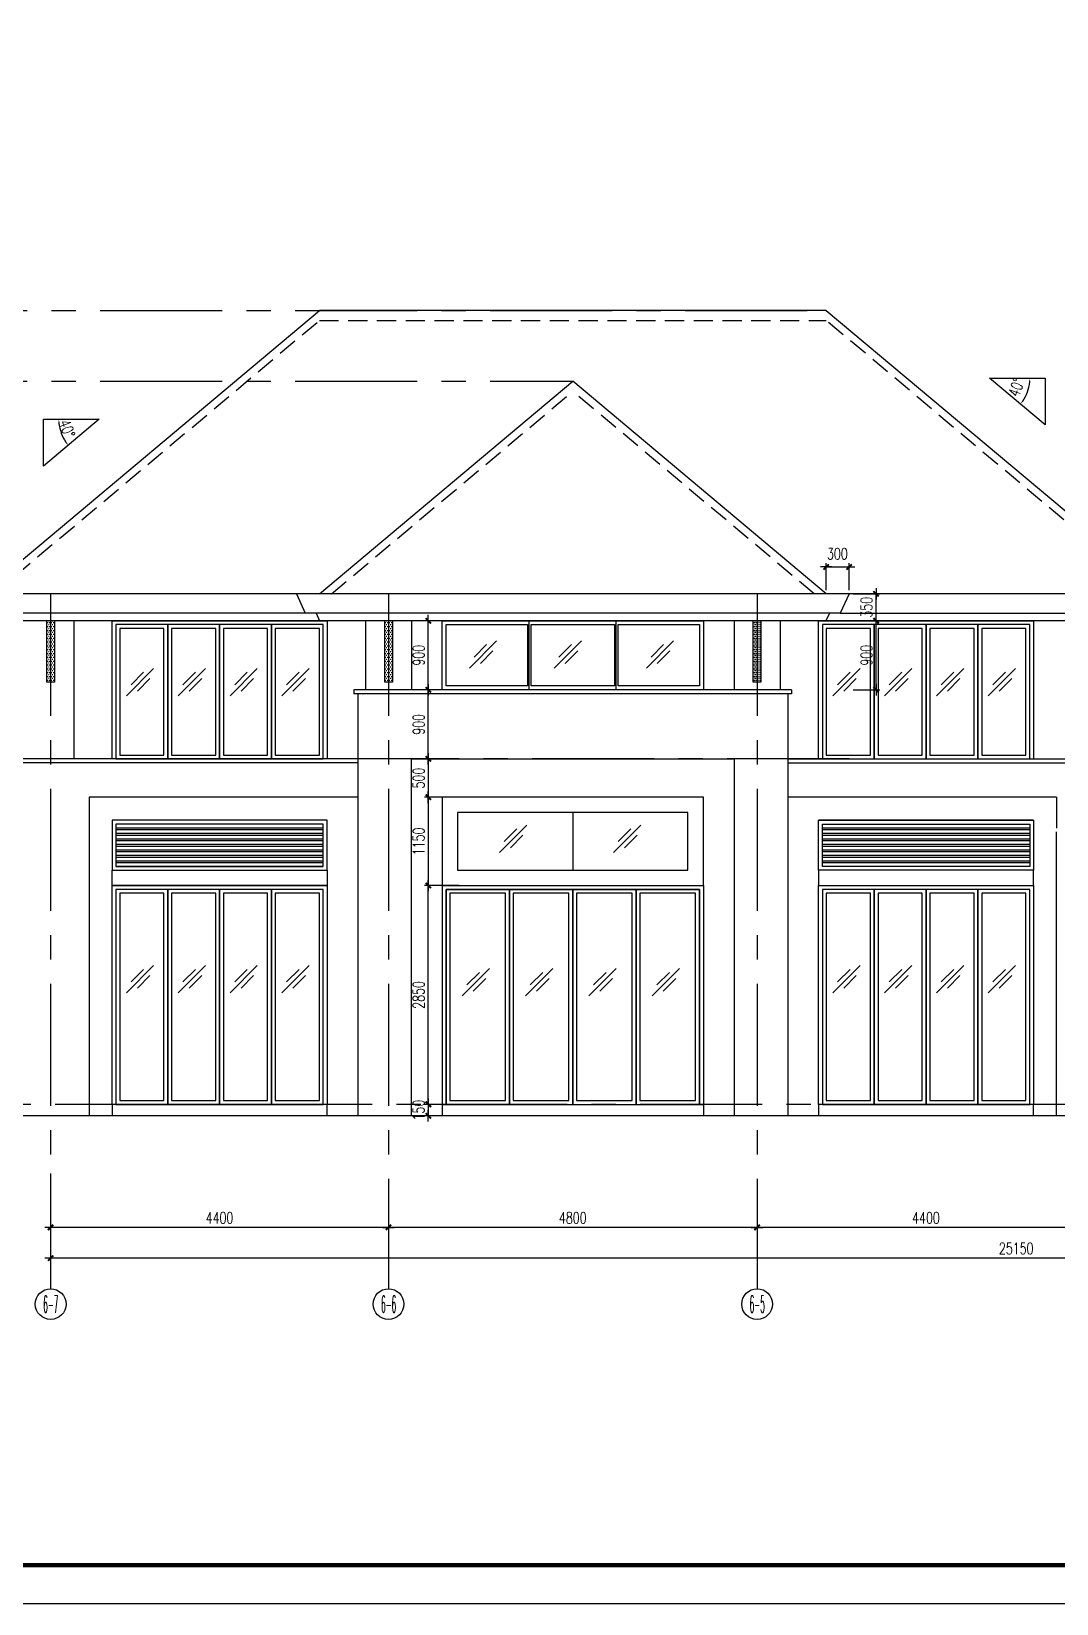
# Model space of a CAD drawing. Extents: x -395226 to -176901, y -140672 to 68263.
# Drawn here: x -328470 to -315120, y -74629 to -54150 of the extents above; entities that cross this region are included whole.
import ezdxf
from ezdxf.enums import TextEntityAlignment as Align

# ---------------------------------------------------------------- set-up
doc = ezdxf.new("R2010")
doc.units = 0
doc.header["$LTSCALE"] = 1000
doc.header["$MEASUREMENT"] = 0
for name, pattern in [('ACAD_ISO08W100', [36, 24, -3, 6, -3]), ('CENTER', [50.8, 31.75, -6.35, 6.35, -6.35]), ('HIDDEN', [0.375, 0.25, -0.125])]:
    doc.linetypes.add(name, pattern=pattern)
doc.layers.get('0').update_dxf_attribs({"linetype": 'CONTINUOUS'})
doc.layers.get('Defpoints').update_dxf_attribs({"linetype": 'CONTINUOUS'})
for name, color, linetype in [('A-AXIS', 3, 'CONTINUOUS'), ('A-AXIS-TEXT', 7, 'CONTINUOUS'), ('A-COLUMN', 1, 'CONTINUOUS'), ('A-DIM', 201, 'CONTINUOUS'), ('A-DOTE', 8, 'ACAD_ISO08W100'), ('A-FACADE', 5, 'CONTINUOUS'), ('A-FACADE-hatch', 252, 'CONTINUOUS'), ('A-FIN-GRAN', 34, 'CONTINUOUS'), ('A-LINE', 8, 'CONTINUOUS'), ('A-PUB-DIM', 3, 'CONTINUOUS'), ('A-ROOF', 7, 'CONTINUOUS'), ('A-SITE', 7, 'CONTINUOUS'), ('A-TEXT-CN', 31, 'CONTINUOUS'), ('A-WALL', 2, 'CONTINUOUS'), ('A-WINDOW', 4, 'CONTINUOUS'), ('A_Door', 1, 'CONTINUOUS'), ('A_Wall', 3, 'CONTINUOUS'), ('FIN 01', 8, 'CONTINUOUS'), ('GLZ 01', 8, 'CONTINUOUS'), ('PUB_DIM', 3, 'CONTINUOUS'), ('ROOF 00', 8, 'CONTINUOUS'), ('ROOF 01', 1, 'CONTINUOUS'), ('Sect 18', 1, 'CONTINUOUS'), ('图框', 7, 'CONTINUOUS')]:
    doc.layers.add(name, color=color, linetype=linetype)
doc.styles.add('COMPLEX', font='COMPLEX')
doc.styles.add('DIM_FONT', font='SIMPLEX', dxfattribs={"width": 0.7, "bigfont": 'GBCBIG'})
doc.dimstyles.new('DIM100', dxfattribs={"dimscale": 100, "dimtxt": 3, "dimasz": 0.01, "dimexe": 1, "dimexo": 1, "dimgap": 1, "dimtad": 1, "dimdec": 0, "dimzin": 0, "dimdsep": 46, "dimtxsty": 'DIM_FONT', "dimblk1": '_DIMX', "dimblk2": '_DIMX', "dimsah": 1, "dimcen": 0.01, "dimclrd": 256, "dimclre": 256, "dimclrt": 7, "dimadec": 0, "dimazin": 0, "dimtfac": 1, "dimtdec": 0, "dimtix": 1, "dimtmove": 2, "dimatfit": 3, "dimldrblk": '_DIMX', "dimfxl": 0, "dimtolj": 1, "dimtzin": 5, "dimarcsym": 0})

# ---------------------------------------------------------------- blocks, each defined once
blk = doc.blocks.new('glass hatch')
at = {"color": 9}
for p, q in [((0, 0), (355, 355)), ((61, 143), (225, 306)), ((143, 61), (306, 225))]:
    blk.add_line(p, q, dxfattribs=at)
blk = doc.blocks.new('A$C6DE2222E')
at = {"layer": 'FIN 01', "color": 0}
for p, q in [((-2800, 50), (-2800, 1850)), ((-2800, 1850), (0, 1850)), ((0, 1850), (0, 50))]:
    blk.add_line(p, q, dxfattribs=at)
for points in [[(-2750, 50), (-2075, 50), (-2075, 1800), (-2750, 1800)], [(-2700, 100), (-2125, 100), (-2125, 1750), (-2700, 1750)], [(-2075, 50), (-1400, 50), (-1400, 1800), (-2075, 1800)], [(-2025, 100), (-1450, 100), (-1450, 1750), (-2025, 1750)], [(-1400, 50), (-725, 50), (-725, 1800), (-1400, 1800)], [(-1350, 100), (-775, 100), (-775, 1750), (-1350, 1750)], [(-725, 50), (-50, 50), (-50, 1800), (-725, 1800)], [(-675, 100), (-100, 100), (-100, 1750), (-675, 1750)]]:
    blk.add_lwpolyline(points, close=True, dxfattribs=at)
at = {"layer": 'A_Wall', "color": 9}
for p in [(-2614, 872), (-1939, 872), (-1264, 872), (-589, 872)]:
    blk.add_blockref('glass hatch', p, dxfattribs=at)
blk = doc.blocks.new('A$C57D91217')
at = {"color": 0}
for p, q in [((0, 0), (0, 2850)), ((0, 2850), (2800, 2850)), ((2800, 2850), (2800, 0))]:
    blk.add_line(p, q, dxfattribs=at)
for points in [[(50, 0), (725, 0), (725, 2800), (50, 2800)], [(100, 50), (675, 50), (675, 2750), (100, 2750)], [(725, 0), (1400, 0), (1400, 2800), (725, 2800)], [(775, 50), (1350, 50), (1350, 2750), (775, 2750)], [(1400, 0), (2075, 0), (2075, 2800), (1400, 2800)], [(1450, 50), (2025, 50), (2025, 2750), (1450, 2750)], [(2075, 0), (2750, 0), (2750, 2800), (2075, 2800)], [(2125, 50), (2700, 50), (2700, 2750), (2125, 2750)]]:
    blk.add_lwpolyline(points, close=True, dxfattribs=at)
at = {"color": 9}
for p in [(186, 1453), (861, 1453), (1536, 1453), (2211, 1453)]:
    blk.add_blockref('glass hatch', p, dxfattribs=at)
blk = doc.blocks.new('_DIMX')
blk.add_line((-150, 0), (150, 0))
at = {"const_width": 50}
blk.add_lwpolyline([(-70, -70), (70, 70)], dxfattribs=at)
blk = doc.blocks.new('*D571')
at = {"layer": 'A-DIM', "lineweight": -2}
for p, q in [((-317770, -61826), (-317420, -61826)), ((-317470, -62726), (-317470, -61827)), ((-317770, -62726), (-317420, -62726))]:
    blk.add_line(p, q, dxfattribs=at)
at = {"layer": 'Defpoints', "color": 0}
for p in [(-317820, -61826), (-317470, -61826), (-317820, -62726)]:
    blk.add_point(p, dxfattribs=at)
at = {"layer": 'A-DIM', "lineweight": -2, "xscale": 0.5, "yscale": 0.5, "zscale": 0.5}
for p, rotation in [((-317470, -61826), 90), ((-317470, -62726), 270)]:
    blk.add_blockref('_DIMX', p, dxfattribs=dict(at, rotation=rotation))
at = {"layer": 'A-DIM', "insert": (-317595, -62276), "char_height": 150, "attachment_point": 5, "rotation": 90, "style": 'DIM_FONT'}
blk.add_mtext('\\A1;900', dxfattribs=at)
blk = doc.blocks.new('*D572')
at = {"layer": 'A-DIM', "lineweight": -2}
for p, q in [((-318120, -61426), (-318120, -61076)), ((-318119, -61126), (-317820, -61126)), ((-317820, -61426), (-317820, -61076))]:
    blk.add_line(p, q, dxfattribs=at)
at = {"layer": 'Defpoints', "color": 0}
for p in [(-317820, -61126), (-318120, -61476), (-317820, -61476)]:
    blk.add_point(p, dxfattribs=at)
at = {"layer": 'A-DIM', "lineweight": -2, "xscale": 0.5, "yscale": 0.5, "zscale": 0.5, "rotation": 180}
blk.add_blockref('_DIMX', (-318120, -61126), dxfattribs=at)
at = {"layer": 'A-DIM', "lineweight": -2, "xscale": 0.5, "yscale": 0.5, "zscale": 0.5}
blk.add_blockref('_DIMX', (-317820, -61126), dxfattribs=at)
at = {"layer": 'A-DIM', "insert": (-317974, -60954), "char_height": 150, "attachment_point": 5, "style": 'DIM_FONT'}
blk.add_mtext('\\A1;300', dxfattribs=at)
blk = doc.blocks.new('*D573')
at = {"layer": 'A-DIM', "lineweight": -2}
for p, q in [((-317770, -61476), (-317420, -61476)), ((-317470, -61476), (-317470, -61475)), ((-317470, -61826), (-317470, -61476)), ((-317770, -61826), (-317420, -61826)), ((-317470, -61827), (-317470, -61827))]:
    blk.add_line(p, q, dxfattribs=at)
at = {"layer": 'Defpoints', "color": 0}
for p in [(-317820, -61476), (-317470, -61476), (-317820, -61826)]:
    blk.add_point(p, dxfattribs=at)
at = {"layer": 'A-DIM', "lineweight": -2, "xscale": 0.5, "yscale": 0.5, "zscale": 0.5}
for p, rotation in [((-317470, -61476), 270), ((-317470, -61826), 90)]:
    blk.add_blockref('_DIMX', p, dxfattribs=dict(at, rotation=rotation))
at = {"layer": 'A-DIM', "insert": (-317595, -61651), "char_height": 150, "attachment_point": 5, "rotation": 90, "style": 'DIM_FONT'}
blk.add_mtext('\\A1;350', dxfattribs=at)
blk = doc.blocks.new('*D576')
at = {"layer": 'A-PUB-DIM', "lineweight": -2}
for p, q in [((-319020, -69252), (-319020, -69779)), ((-314620, -69252), (-314620, -69779)), ((-314620, -69729), (-319019, -69729))]:
    blk.add_line(p, q, dxfattribs=at)
at = {"layer": 'Defpoints', "color": 0}
for p in [(-319020, -69202), (-314620, -69202), (-319020, -69729)]:
    blk.add_point(p, dxfattribs=at)
at = {"layer": 'A-PUB-DIM', "lineweight": -2, "xscale": 0.5, "yscale": 0.5, "zscale": 0.5, "rotation": 180}
blk.add_blockref('_DIMX', (-319020, -69729), dxfattribs=at)
at = {"layer": 'A-PUB-DIM', "lineweight": -2, "xscale": 0.5, "yscale": 0.5, "zscale": 0.5}
blk.add_blockref('_DIMX', (-314620, -69729), dxfattribs=at)
at = {"layer": 'A-PUB-DIM', "insert": (-316820, -69604), "char_height": 150, "attachment_point": 5, "style": 'DIM_FONT'}
blk.add_mtext('\\A1;4400', dxfattribs=at)
blk = doc.blocks.new('*D577')
at = {"layer": 'A-PUB-DIM', "lineweight": -2}
for p, q in [((-323820, -69252), (-323820, -69779)), ((-319020, -69252), (-319020, -69779)), ((-319020, -69729), (-323819, -69729))]:
    blk.add_line(p, q, dxfattribs=at)
at = {"layer": 'Defpoints', "color": 0}
for p in [(-323820, -69202), (-319020, -69202), (-323820, -69729)]:
    blk.add_point(p, dxfattribs=at)
at = {"layer": 'A-PUB-DIM', "lineweight": -2, "xscale": 0.5, "yscale": 0.5, "zscale": 0.5, "rotation": 180}
blk.add_blockref('_DIMX', (-323820, -69729), dxfattribs=at)
at = {"layer": 'A-PUB-DIM', "lineweight": -2, "xscale": 0.5, "yscale": 0.5, "zscale": 0.5}
blk.add_blockref('_DIMX', (-319020, -69729), dxfattribs=at)
at = {"layer": 'A-PUB-DIM', "insert": (-321420, -69604), "char_height": 150, "attachment_point": 5, "style": 'DIM_FONT'}
blk.add_mtext('\\A1;4800', dxfattribs=at)
blk = doc.blocks.new('*D578')
at = {"layer": 'A-PUB-DIM', "lineweight": -2}
for p, q in [((-328220, -69252), (-328220, -69779)), ((-323820, -69252), (-323820, -69779)), ((-323820, -69729), (-328219, -69729))]:
    blk.add_line(p, q, dxfattribs=at)
at = {"layer": 'Defpoints', "color": 0}
for p in [(-328220, -69202), (-323820, -69202), (-328220, -69729)]:
    blk.add_point(p, dxfattribs=at)
at = {"layer": 'A-PUB-DIM', "lineweight": -2, "xscale": 0.5, "yscale": 0.5, "zscale": 0.5, "rotation": 180}
blk.add_blockref('_DIMX', (-328220, -69729), dxfattribs=at)
at = {"layer": 'A-PUB-DIM', "lineweight": -2, "xscale": 0.5, "yscale": 0.5, "zscale": 0.5}
blk.add_blockref('_DIMX', (-323820, -69729), dxfattribs=at)
at = {"layer": 'A-PUB-DIM', "insert": (-326020, -69604), "char_height": 150, "attachment_point": 5, "style": 'DIM_FONT'}
blk.add_mtext('\\A1;4400', dxfattribs=at)
blk = doc.blocks.new('*D579')
at = {"layer": 'A-PUB-DIM', "lineweight": -2}
for p, q in [((-328220, -69026), (-328220, -70179)), ((-303070, -69026), (-303070, -70179)), ((-303070, -70129), (-328219, -70129))]:
    blk.add_line(p, q, dxfattribs=at)
at = {"layer": 'Defpoints', "color": 0}
for p in [(-328220, -68976), (-303070, -68976), (-328220, -70129)]:
    blk.add_point(p, dxfattribs=at)
at = {"layer": 'A-PUB-DIM', "lineweight": -2, "xscale": 0.5, "yscale": 0.5, "zscale": 0.5, "rotation": 180}
blk.add_blockref('_DIMX', (-328220, -70129), dxfattribs=at)
at = {"layer": 'A-PUB-DIM', "lineweight": -2, "xscale": 0.5, "yscale": 0.5, "zscale": 0.5}
blk.add_blockref('_DIMX', (-303070, -70129), dxfattribs=at)
at = {"layer": 'A-PUB-DIM', "insert": (-315645, -70004), "char_height": 150, "attachment_point": 5, "style": 'DIM_FONT'}
blk.add_mtext('\\A1;25150', dxfattribs=at)
blk = doc.blocks.new('_AXISO')
blk.add_circle((0, 0), 0.5)
at = {"layer": 'A-AXIS-TEXT', "style": 'COMPLEX', "width": 1.041667}
blk.add_attdef('A', text='', height=0.56, dxfattribs=at).set_placement((-0.25, -0.28), (0.25, -0.28), align=Align.FIT)
blk = doc.blocks.new('*D818')
at = {"layer": 'A-DIM', "lineweight": -2}
for p, q in [((-322901, -65276), (-323351, -65276)), ((-323301, -68126), (-323301, -65277)), ((-322901, -68126), (-323351, -68126))]:
    blk.add_line(p, q, dxfattribs=at)
at = {"layer": 'Defpoints', "color": 0}
for p in [(-323301, -65276), (-322851, -65276), (-322851, -68126)]:
    blk.add_point(p, dxfattribs=at)
at = {"layer": 'A-DIM', "lineweight": -2, "xscale": 0.5, "yscale": 0.5, "zscale": 0.5}
for p, rotation in [((-323301, -65276), 90), ((-323301, -68126), 270)]:
    blk.add_blockref('_DIMX', p, dxfattribs=dict(at, rotation=rotation))
at = {"layer": 'A-DIM', "insert": (-323426, -66701), "char_height": 150, "attachment_point": 5, "rotation": 90, "style": 'DIM_FONT'}
blk.add_mtext('\\A1;2850', dxfattribs=at)
blk = doc.blocks.new('*D819')
at = {"layer": 'A-DIM', "lineweight": -2}
for p, q in [((-322901, -62726), (-323351, -62726)), ((-323301, -63626), (-323301, -62727)), ((-322901, -63626), (-323351, -63626))]:
    blk.add_line(p, q, dxfattribs=at)
at = {"layer": 'Defpoints', "color": 0}
for p in [(-323301, -62726), (-322851, -62726), (-322851, -63626)]:
    blk.add_point(p, dxfattribs=at)
at = {"layer": 'A-DIM', "lineweight": -2, "xscale": 0.5, "yscale": 0.5, "zscale": 0.5}
for p, rotation in [((-323301, -62726), 90), ((-323301, -63626), 270)]:
    blk.add_blockref('_DIMX', p, dxfattribs=dict(at, rotation=rotation))
at = {"layer": 'A-DIM', "insert": (-323426, -63176), "char_height": 150, "attachment_point": 5, "rotation": 90, "style": 'DIM_FONT'}
blk.add_mtext('\\A1;900', dxfattribs=at)
blk = doc.blocks.new('*D820')
at = {"layer": 'A-DIM', "lineweight": -2}
for p, q in [((-322901, -61826), (-323351, -61826)), ((-323301, -62726), (-323301, -61827)), ((-322901, -62726), (-323351, -62726))]:
    blk.add_line(p, q, dxfattribs=at)
at = {"layer": 'Defpoints', "color": 0}
for p in [(-323301, -61826), (-322851, -61826), (-322851, -62726)]:
    blk.add_point(p, dxfattribs=at)
at = {"layer": 'A-DIM', "lineweight": -2, "xscale": 0.5, "yscale": 0.5, "zscale": 0.5}
for p, rotation in [((-323301, -61826), 90), ((-323301, -62726), 270)]:
    blk.add_blockref('_DIMX', p, dxfattribs=dict(at, rotation=rotation))
at = {"layer": 'A-DIM', "insert": (-323426, -62276), "char_height": 150, "attachment_point": 5, "rotation": 90, "style": 'DIM_FONT'}
blk.add_mtext('\\A1;900', dxfattribs=at)
blk = doc.blocks.new('*D817')
at = {"layer": 'A-DIM', "lineweight": -2}
for p, q in [((-322901, -63626), (-323351, -63626)), ((-323301, -63627), (-323301, -64126)), ((-322901, -64126), (-323351, -64126))]:
    blk.add_line(p, q, dxfattribs=at)
at = {"layer": 'Defpoints', "color": 0}
for p in [(-322851, -63626), (-323301, -64126), (-322851, -64126)]:
    blk.add_point(p, dxfattribs=at)
at = {"layer": 'A-DIM', "lineweight": -2, "xscale": 0.5, "yscale": 0.5, "zscale": 0.5}
for p, rotation in [((-323301, -63626), 90), ((-323301, -64126), 270)]:
    blk.add_blockref('_DIMX', p, dxfattribs=dict(at, rotation=rotation))
at = {"layer": 'A-DIM', "insert": (-323426, -63876), "char_height": 150, "attachment_point": 5, "rotation": 90, "style": 'DIM_FONT'}
blk.add_mtext('\\A1;500', dxfattribs=at)
blk = doc.blocks.new('*D821')
at = {"layer": 'A-DIM', "lineweight": -2}
for p, q in [((-322901, -68126), (-323351, -68126)), ((-323301, -68126), (-323301, -68125)), ((-323301, -68126), (-323301, -68276)), ((-322901, -68276), (-323351, -68276)), ((-323301, -68277), (-323301, -68277))]:
    blk.add_line(p, q, dxfattribs=at)
at = {"layer": 'Defpoints', "color": 0}
for p in [(-322851, -68126), (-323301, -68276), (-322851, -68276)]:
    blk.add_point(p, dxfattribs=at)
at = {"layer": 'A-DIM', "lineweight": -2, "xscale": 0.5, "yscale": 0.5, "zscale": 0.5}
for p, rotation in [((-323301, -68126), 270), ((-323301, -68276), 90)]:
    blk.add_blockref('_DIMX', p, dxfattribs=dict(at, rotation=rotation))
at = {"layer": 'A-DIM', "insert": (-323426, -68201), "char_height": 150, "attachment_point": 5, "rotation": 90, "style": 'DIM_FONT'}
blk.add_mtext('\\A1;150', dxfattribs=at)
blk = doc.blocks.new('*D830')
at = {"layer": 'A-DIM', "lineweight": -2}
for p, q in [((-322901, -64126), (-323351, -64126)), ((-323301, -64127), (-323301, -65276)), ((-322901, -65276), (-323351, -65276))]:
    blk.add_line(p, q, dxfattribs=at)
at = {"layer": 'Defpoints', "color": 0}
for p in [(-322851, -64126), (-323301, -65276), (-322851, -65276)]:
    blk.add_point(p, dxfattribs=at)
at = {"layer": 'A-DIM', "lineweight": -2, "xscale": 0.5, "yscale": 0.5, "zscale": 0.5}
for p, rotation in [((-323301, -64126), 90), ((-323301, -65276), 270)]:
    blk.add_blockref('_DIMX', p, dxfattribs=dict(at, rotation=rotation))
at = {"layer": 'A-DIM', "insert": (-323426, -64701), "char_height": 150, "attachment_point": 5, "rotation": 90, "style": 'DIM_FONT'}
blk.add_mtext('\\A1;1150', dxfattribs=at)
blk = doc.blocks.new('TJAD_TK_A0')
at = {"layer": '图框'}
blk.add_line((973, -441.7), (2162, -441.7), dxfattribs=at)
at = {"layer": '图框', "const_width": 1.2}
blk.add_lwpolyline([(2152, -431.7), (2152, 389.3), (998, 389.3), (998, -431.7)], close=True, dxfattribs=at)

msp = doc.modelspace()

# ---------------------------------------------------------------- hatches: boundary and pattern name
at = {"layer": 'A-FACADE-hatch'}
h = msp.add_hatch(dxfattribs=at)
h.set_pattern_fill('DOTS', color=256, scale=400, style=0)
h.set_pattern_definition([(180, (-328169.53, -62626.343), (-12.5, 25), [0, -25])])
h.paths.add_polyline_path([(-328269.5, -61826.3), (-328169.5, -61826.3), (-328169.5, -62626.3), (-328269.5, -62626.3)])
h = msp.add_hatch(dxfattribs=at)
h.set_pattern_fill('DOTS', color=256, scale=400, style=0)
h.set_pattern_definition([(180, (-323769.53, -62626.343), (-12.5, 25), [0, -25])])
h.paths.add_polyline_path([(-323869.5, -61826.3), (-323769.5, -61826.3), (-323769.5, -62626.3), (-323869.5, -62626.3)])
h = msp.add_hatch(dxfattribs=at)
h.set_pattern_fill('DOTS', color=256, scale=400, style=0)
h.set_pattern_definition([(180, (-318969.53, -62626.343), (-12.5, 25), [0, -25])])
h.paths.add_polyline_path([(-319069.5, -61826.3), (-318969.5, -61826.3), (-318969.5, -62626.3), (-319069.5, -62626.3)])
h = msp.add_hatch(dxfattribs=at)
h.set_pattern_fill('ANSI32', color=256, scale=15, angle=495, style=0)
h.set_pattern_definition([(180, (-327369.53, -64476.34), (-7e-15, -71.4375), []), (180, (-327393.34, -64452.53), (-7e-15, -71.4375), [])])
h.paths.add_polyline_path([(-327369.5, -65026.3), (-324669.5, -65026.3), (-324669.5, -64476.3), (-327369.5, -64476.3)])
h = msp.add_hatch(dxfattribs=at)
h.set_pattern_fill('ANSI32', color=256, scale=15, angle=495, style=0)
h.set_pattern_definition([(1e-14, (-315469.53, -64476.34), (7e-15, -71.4375), []), (1e-14, (-315445.72, -64452.53), (7e-15, -71.4375), [])])
h.paths.add_polyline_path([(-315469.5, -65026.3), (-318169.5, -65026.3), (-318169.5, -64476.3), (-315469.5, -64476.3)])

# ---------------------------------------------------------------- linework, layer by layer
at = {"layer": 'A-COLUMN'}
for p, q in [((-324119.5, -61826.3), (-324119.5, -62726.3)), ((-323519.5, -61826.3), (-323519.5, -62726.3)), ((-319319.5, -61826.3), (-319319.5, -62726.3)), ((-318719.5, -61826.3), (-318719.5, -62726.3))]:
    msp.add_line(p, q, dxfattribs=at)
at = {"layer": 'A-DOTE', "linetype": 'CENTER', "ltscale": 0.05}
for p, q in [((-335194.5, -57784.3), (-318119.5, -57784.3)), ((-335194.5, -58707.3), (-321419.5, -58707.3)), ((-317819.5, -61476.3), (-335194.5, -61476.3)), ((-328219.5, -61476.3), (-328219.5, -70528.7)), ((-323819.5, -61476.3), (-323819.5, -70528.7)), ((-319019.5, -61476.3), (-319019.5, -70528.7)), ((-317819.5, -63626.3), (-335194.5, -63626.3)), ((-296094.5, -68126.3), (-335194.5, -68126.3))]:
    msp.add_line(p, q, dxfattribs=at)
at = {"layer": 'A-FACADE'}
for points in [[(-327419.5, -65076.3), (-324619.5, -65076.3), (-324619.5, -65276.3), (-327419.5, -65276.3)], [(-315419.5, -65076.3), (-318219.5, -65076.3), (-318219.5, -65276.3), (-315419.5, -65276.3)]]:
    msp.add_lwpolyline(points, close=True, dxfattribs=at)
at = {"layer": 'A-FIN-GRAN'}
for p, q in [((-318619.5, -62776.3), (-324219.5, -62776.3)), ((-324219.5, -63676.3), (-328619.5, -63676.3)), ((-318619.5, -63676.3), (-314219.5, -63676.3))]:
    msp.add_line(p, q, dxfattribs=at)
at = {"layer": 'A-LINE', "linetype": 'HIDDEN'}
for points in [[(-328964, -61476.3), (-324719.5, -57914.8), (-318119.5, -57914.8)], [(-313875.1, -61476.3), (-318119.5, -57914.8)], [(-324564, -61476.3), (-321419.5, -58837.9)], [(-318275.1, -61476.3), (-321419.5, -58837.9)]]:
    msp.add_lwpolyline(points, dxfattribs=at)
at = {"layer": 'A-LINE'}
for points in [[(-328169.5, -61826.3), (-328169.5, -62626.3), (-328269.5, -62626.3), (-328269.5, -61826.3)], [(-323769.5, -61826.3), (-323769.5, -62626.3), (-323869.5, -62626.3), (-323869.5, -61826.3)], [(-318969.5, -61826.3), (-318969.5, -62626.3), (-319069.5, -62626.3), (-319069.5, -61826.3)]]:
    msp.add_lwpolyline(points, dxfattribs=at)
at = {"layer": 'A-ROOF'}
for p, q in [((-318119.5, -57784.3), (-324719.5, -57784.3)), ((-318119.5, -57784.3), (-313719.5, -61476.3)), ((-317819.5, -61476.3), (-325019.5, -61476.3)), ((-325019.5, -61476.3), (-324903, -61726.3)), ((-317819.5, -61476.3), (-317936.1, -61726.3)), ((-313419.5, -61476.3), (-317819.5, -61476.3)), ((-317936.1, -61726.3), (-329303, -61726.3)), ((-324719.5, -61826.3), (-329116.3, -61826.3)), ((-324763, -61726.3), (-324716.3, -61826.3)), ((-318076.1, -61726.3), (-318122.7, -61826.3)), ((-313722.7, -61826.3), (-318122.7, -61826.3)), ((-317936.1, -61726.3), (-313536.1, -61726.3))]:
    msp.add_line(p, q, dxfattribs=at)
for points in [[(-329119.5, -61476.3), (-324719.5, -57784.3)], [(-324719.5, -61476.3), (-321419.5, -58707.3)], [(-318119.5, -61476.3), (-321419.5, -58707.3)], [(-325019.5, -61476.3), (-329419.5, -61476.3)]]:
    msp.add_lwpolyline(points, dxfattribs=at)
at = {"layer": 'A-SITE', "ltscale": 0.05}
msp.add_lwpolyline([(-295494.5, -68276.3), (-335794.5, -68276.3)], dxfattribs=at)
at = {"layer": 'A-WALL'}
msp.add_line((-315119.5, -68276.3), (-315119.5, -64576.3), dxfattribs=at)
msp.add_lwpolyline([(-315119.5, -64126.3), (-315119.5, -64526.3)], dxfattribs=at)
at = {"layer": 'A-WINDOW'}
for p, q in [((-321986.2, -62726.3), (-321986.2, -61826.3)), ((-320852.9, -62726.3), (-320852.9, -61826.3)), ((-321419.5, -64326.3), (-321419.5, -65076.3)), ((-315419.5, -64426.3), (-318219.5, -64426.3)), ((-323119.5, -65276.3), (-319719.5, -65276.3)), ((-323119.5, -65276.3), (-323119.5, -68276.3)), ((-319719.5, -65276.3), (-319719.5, -68276.3))]:
    msp.add_line(p, q, dxfattribs=at)
for points in [[(-323119.5, -61826.3), (-319719.5, -61826.3), (-319719.5, -62726.3), (-323119.5, -62726.3)], [(-322011.2, -61876.3), (-322011.2, -62676.3), (-323069.5, -62676.3), (-323069.5, -61876.3)], [(-320877.9, -61876.3), (-320877.9, -62676.3), (-321961.2, -62676.3), (-321961.2, -61876.3)], [(-320827.9, -62676.3), (-320827.9, -61876.3), (-319769.5, -61876.3), (-319769.5, -62676.3)], [(-323119.5, -65276.3), (-319719.5, -65276.3), (-319719.5, -64126.3), (-323119.5, -64126.3)], [(-327419.5, -65076.3), (-324619.5, -65076.3), (-324619.5, -64426.3), (-327419.5, -64426.3)], [(-327369.5, -65026.3), (-324669.5, -65026.3), (-324669.5, -64476.3), (-327369.5, -64476.3)], [(-322919.5, -65076.3), (-319919.5, -65076.3), (-319919.5, -64326.3), (-322919.5, -64326.3)], [(-315419.5, -65076.3), (-318219.5, -65076.3), (-318219.5, -64426.3), (-315419.5, -64426.3)], [(-315469.5, -65026.3), (-318169.5, -65026.3), (-318169.5, -64476.3), (-315469.5, -64476.3)], [(-322244.5, -65326.3), (-323069.5, -65326.3), (-323069.5, -68126.3), (-322244.5, -68126.3)], [(-321419.5, -65326.3), (-322244.5, -65326.3), (-322244.5, -68126.3), (-321419.5, -68126.3)], [(-320594.5, -65326.3), (-321419.5, -65326.3), (-321419.5, -68126.3), (-320594.5, -68126.3)], [(-319769.5, -65326.3), (-320594.5, -65326.3), (-320594.5, -68126.3), (-319769.5, -68126.3)], [(-322294.5, -65376.3), (-323019.5, -65376.3), (-323019.5, -68076.3), (-322294.5, -68076.3)], [(-321469.5, -65376.3), (-322194.5, -65376.3), (-322194.5, -68076.3), (-321469.5, -68076.3)], [(-320644.5, -65376.3), (-321369.5, -65376.3), (-321369.5, -68076.3), (-320644.5, -68076.3)], [(-319819.5, -65376.3), (-320544.5, -65376.3), (-320544.5, -68076.3), (-319819.5, -68076.3)]]:
    msp.add_lwpolyline(points, close=True, dxfattribs=at)
msp.add_lwpolyline([(-323069.5, -68126.3), (-323069.5, -65326.3), (-319769.5, -65326.3), (-319769.5, -68126.3)], dxfattribs=at)
at = {"layer": 'A_Door'}
msp.add_line((-323119.5, -68126.3), (-319719.5, -68126.3), dxfattribs=at)
at = {"layer": 'GLZ 01'}
for points in [[(-324619.5, -68276.3), (-324619.5, -68126.3), (-327419.5, -68126.3), (-327419.5, -68276.3)], [(-315419.5, -68276.3), (-315419.5, -68126.3), (-318219.5, -68126.3), (-318219.5, -68276.3)]]:
    msp.add_lwpolyline(points, dxfattribs=at)
at = {"layer": 'PUB_DIM'}
msp.add_line((-328063.4, -59201.2), (-327988.4, -59201.2), dxfattribs=at)
for points in [[(-315266.5, -58666), (-315266.5, -59275.9), (-315993.4, -58666)], [(-327587, -59201.2), (-328313.9, -59811.2), (-328313.9, -59201.2)]]:
    msp.add_lwpolyline(points, close=True, dxfattribs=at)
for centre, start, end in [((-315993.4, -58666), 325.44352, 354.55648), ((-327587, -59201.2), 185.44352, 214.55648)]:
    msp.add_arc(centre, 526.5, start, end, dxfattribs=at)
for points in [[(-315461, -58716.3), (-315477.6, -58715.5), (-315466.9, -58666)], [(-315566.4, -58959.6), (-315553.2, -58969.6), (-315590.1, -59004.4)], [(-328102.7, -59250.8), (-328119.4, -59251.5), (-328113.4, -59201.2)], [(-328027.2, -59504.9), (-328013.9, -59494.8), (-327990.3, -59539.6)]]:
    msp.add_solid(points, dxfattribs=at)
at = {"layer": 'ROOF 00'}
msp.add_lwpolyline([(-316255.4, -61826.3), (-318119.5, -61826.3)], dxfattribs=at)
at = {"layer": 'ROOF 01', "color": 7}
msp.add_line((-318122.7, -61826.3), (-324719.5, -61826.3), dxfattribs=at)
at = {"layer": 'Sect 18'}
for p, q in [((-327919.5, -61826.3), (-327919.5, -63626.3)), ((-318569.5, -62726.3), (-324269.5, -62726.3)), ((-324219.5, -62776.3), (-324269.5, -62776.3)), ((-318569.5, -62776.3), (-318619.5, -62776.3)), ((-318619.5, -62776.3), (-318619.5, -68276.3)), ((-318569.5, -62726.3), (-318569.5, -62776.3)), ((-324219.5, -63626.3), (-328669.5, -63626.3)), ((-324219.5, -64126.3), (-327719.5, -64126.3)), ((-315119.5, -64126.3), (-318619.5, -64126.3))]:
    msp.add_line(p, q, dxfattribs=at)
for points in [[(-324269.5, -62726.3), (-324269.5, -62776.3)], [(-324219.5, -62776.3), (-324219.5, -68276.3)], [(-323519.5, -68276.3), (-323519.5, -63626.3), (-319319.5, -63626.3), (-319319.5, -68276.3)], [(-318619.5, -63626.3), (-314169.5, -63626.3), (-314169.5, -63676.3)], [(-327719.5, -64126.3), (-327719.5, -68276.3)]]:
    msp.add_lwpolyline(points, dxfattribs=at)

# ---------------------------------------------------------------- block references
at = {"layer": 'A-AXIS'}
ref = msp.add_blockref('_AXISO', (-328219.5, -70728.7), dxfattribs=dict(at, xscale=400.0000000232831, yscale=399.9999999941792, zscale=400, rotation=180))
ref.add_attrib('A', '6-7', dxfattribs={"layer": 'A-AXIS-TEXT', "height": 224, "style": 'COMPLEX', "width": 0.306696}).set_placement((-328315.8, -70840.7), (-328119.5, -70840.7), align=Align.FIT)
ref = msp.add_blockref('_AXISO', (-323819.5, -70728.7), dxfattribs=dict(at, xscale=400.0000000232831, yscale=399.9999999941792, zscale=400, rotation=180))
ref.add_attrib('A', '6-6', dxfattribs={"layer": 'A-AXIS-TEXT', "height": 224, "style": 'COMPLEX', "width": 0.306696}).set_placement((-323915.8, -70840.7), (-323719.5, -70840.7), align=Align.FIT)
ref = msp.add_blockref('_AXISO', (-319019.5, -70728.7), dxfattribs=dict(at, xscale=400.0000000232831, yscale=399.9999999941792, zscale=400, rotation=180))
ref.add_attrib('A', '6-5', dxfattribs={"layer": 'A-AXIS-TEXT', "height": 224, "style": 'COMPLEX', "width": 0.306696}).set_placement((-319115.8, -70840.7), (-318919.5, -70840.7), align=Align.FIT)
at = {"layer": 'A-LINE'}
for p in [(-322374.2, -64844.5), (-320888.6, -64844.5), (-322859.7, -66712.9), (-322034.7, -66712.9), (-321209.7, -66712.9), (-320384.7, -66712.9)]:
    msp.add_blockref('glass hatch', p, dxfattribs=at)
at = {"layer": 'A-WINDOW'}
for name, p in [('A$C6DE2222E', (-324619.5, -63676.3)), ('A$C6DE2222E', (-315419.5, -63676.3)), ('A$C57D91217', (-327419.5, -68126.3)), ('A$C57D91217', (-318219.5, -68126.3))]:
    msp.add_blockref(name, p, dxfattribs=at)
at = {"layer": 'GLZ 01'}
for p in [(-322766.4, -62443.3), (-321660.6, -62443.3), (-320461.8, -62443.3)]:
    msp.add_blockref('glass hatch', p, dxfattribs=at)
at = {"layer": '图框', "xscale": 50, "yscale": 50, "zscale": 50}
msp.add_blockref('TJAD_TK_A0', (-390840, -52544), dxfattribs=at)

# ---------------------------------------------------------------- texts
at = {"layer": 'A-TEXT-CN', "char_height": 150, "attachment_point": 5, "style": 'DIM_FONT'}
for insert, rotation in [((-315643.5, -58787.1), 70), ((-328005.6, -59323.3), 290)]:
    msp.add_mtext('\\A1;40°', dxfattribs=dict(at, insert=insert, rotation=rotation))

# ---------------------------------------------------------------- dimensions: what is measured, and where the dimension line sits
at = {"layer": 'A-DIM'}
dim = msp.add_linear_dim(base=(-317819.5, -61126.3), p1=(-318119.5, -61476.3), p2=(-317819.5, -61476.3), angle=0, dimstyle='DIM100', override={"dimscale": 50, "dimclrt": 256}, dxfattribs=at)
dim.commit()
dim.dimension.update_dxf_attribs({"geometry": '*D572', "text_midpoint": (-317973.7, -60953.8), "dimtype": 129})
for p1, p2, distance, picture, middle in [((-317819.5, -61826.3), (-317819.5, -61476.3), -350, '*D573', (-317594.5, -61651.3)), ((-322851.4, -62726.3), (-322851.4, -61826.3), 450, '*D820', (-323426.4, -62276.3)), ((-317819.5, -62726.3), (-317819.5, -61826.3), -350, '*D571', (-317594.5, -62276.3)), ((-322851.4, -63626.3), (-322851.4, -62726.3), 450, '*D819', (-323426.4, -63176.3)), ((-322851.4, -63626.3), (-322851.4, -64126.3), -450, '*D817', (-323426.4, -63876.3)), ((-322851.4, -64126.3), (-322851.4, -65276.3), -450, '*D830', (-323426.4, -64701.3)), ((-322851.4, -68126.3), (-322851.4, -65276.3), 450, '*D818', (-323426.4, -66701.3)), ((-322851.4, -68126.3), (-322851.4, -68276.3), -450, '*D821', (-323426.4, -68201.3))]:
    dim = msp.add_aligned_dim(p1=p1, p2=p2, distance=distance, dimstyle='DIM100', override={"dimscale": 50, "dimclrt": 256}, dxfattribs=at)
    dim.commit()
    dim.dimension.update_dxf_attribs({"geometry": picture, "text_midpoint": middle})
at = {"layer": 'A-PUB-DIM'}
for base, p1, p2, picture, middle in [((-328219.5, -70128.7), (-303069.5, -68976.3), (-328219.5, -68976.3), '*D579', (-315644.5, -70003.7)), ((-328219.5, -69728.7), (-323819.5, -69202.2), (-328219.5, -69202.2), '*D578', (-326019.5, -69603.7)), ((-323819.5, -69728.7), (-319019.5, -69202.2), (-323819.5, -69202.2), '*D577', (-321419.5, -69603.7)), ((-319019.5, -69728.7), (-314619.5, -69202.2), (-319019.5, -69202.2), '*D576', (-316819.5, -69603.7))]:
    dim = msp.add_linear_dim(base=base, p1=p1, p2=p2, angle=180, dimstyle='DIM100', override={"dimscale": 50, "dimclrt": 256}, dxfattribs=at)
    dim.commit()
    dim.dimension.update_dxf_attribs({"geometry": picture, "text_midpoint": middle})

doc.saveas('drawing.dxf')
